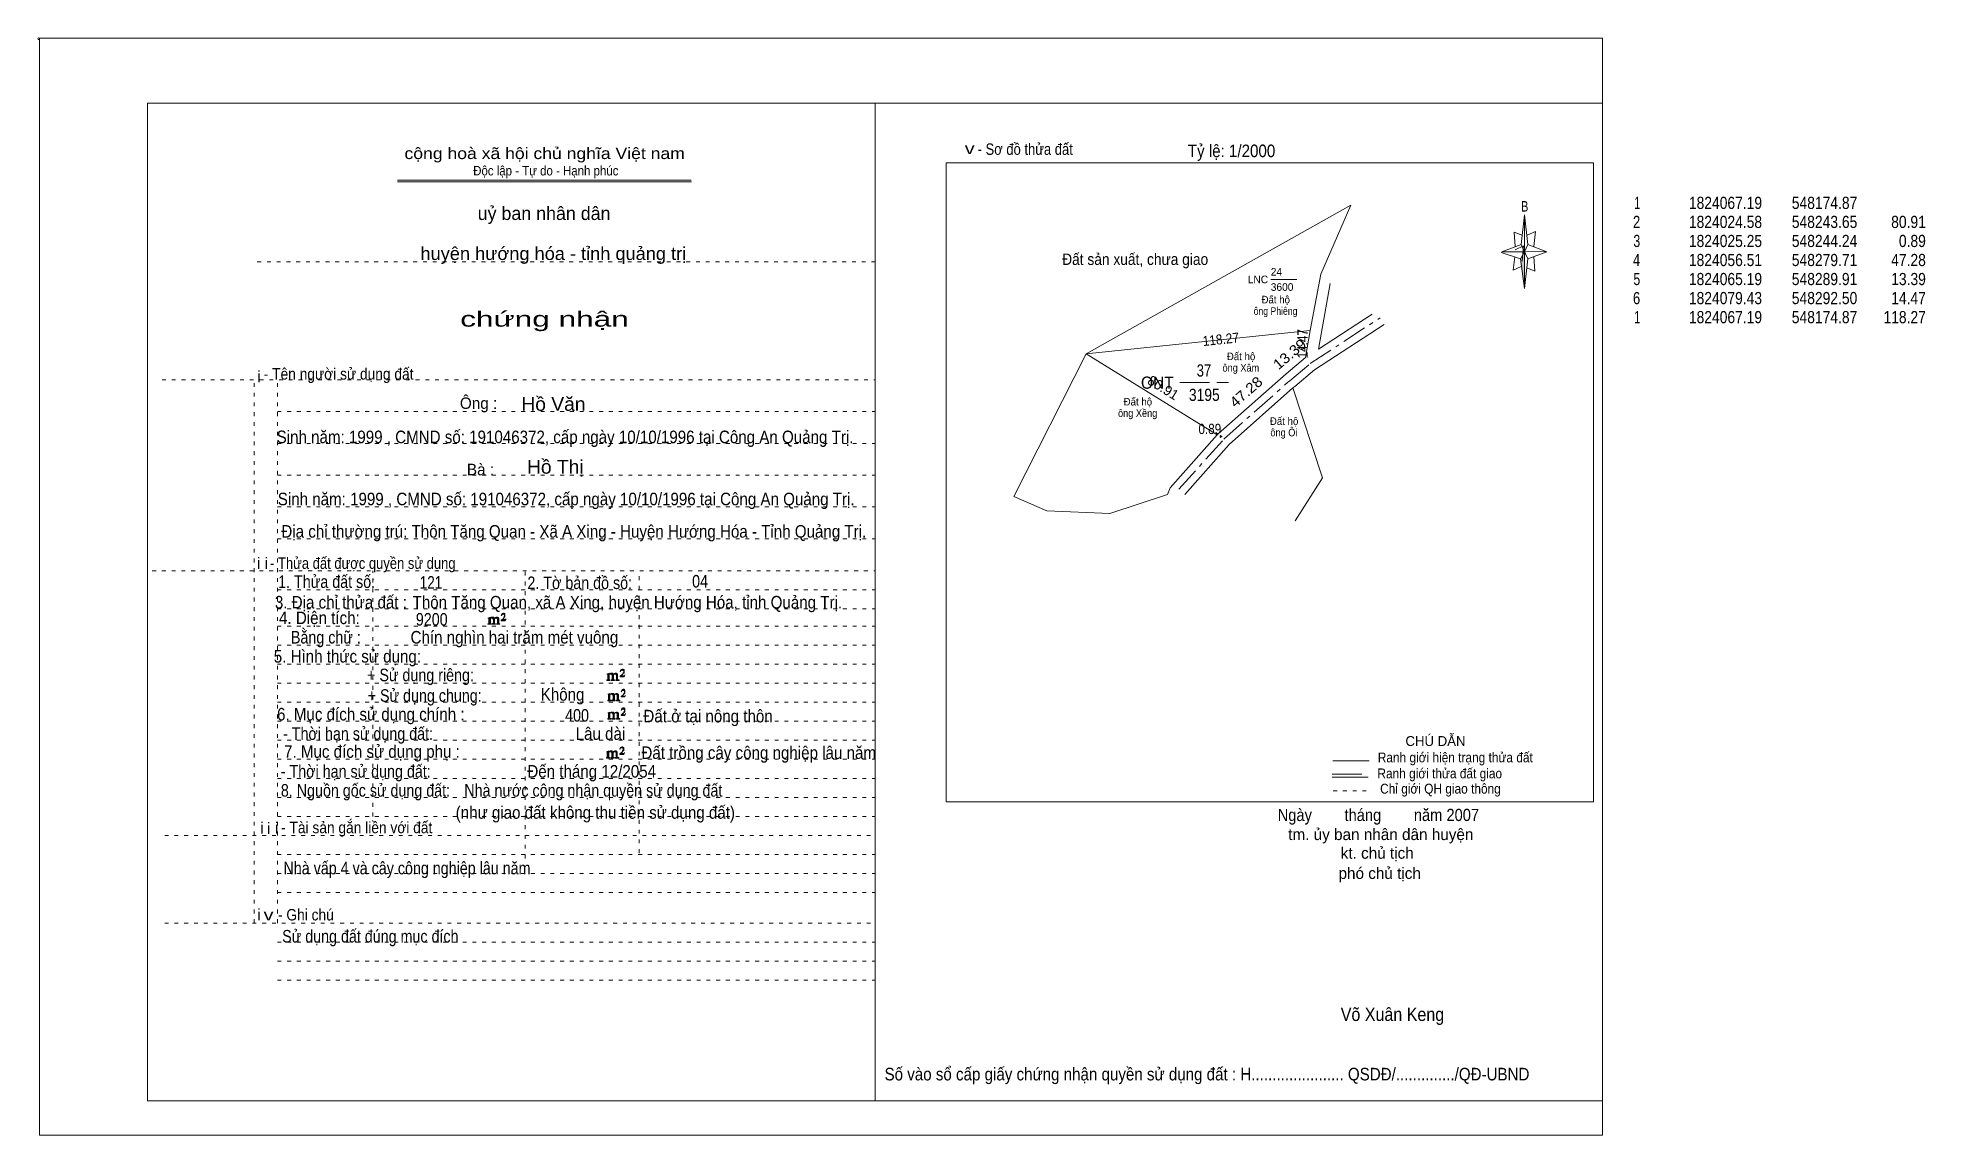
# Model space of a CAD drawing. Header units: centimetres. Extents: x -1.6 to 48, y -3.3 to 25.5.
import ezdxf
from ezdxf.enums import TextEntityAlignment as Align

# ---------------------------------------------------------------- set-up
doc = ezdxf.new("R2010")
doc.units = ezdxf.units.CM
doc.header["$LTSCALE"] = 0.13
for name, pattern in [('DOT_DASHED', [7.7, 5, -1.2, 0.3, -1.2]), ('DOTTED', [1.5, 0.3, -1.2]), ('LONG_DASHED', [7.5, 6, -1.5])]:
    doc.linetypes.add(name, pattern=pattern)
for name, color, linetype, lineweight in [('1', 7, 'DOTTED', 13), ('10', 7, 'Continuous', 13), ('13', 7, 'Continuous', 13), ('22', 7, 'Continuous', 13), ('33', 7, 'LONG_DASHED', 13), ('4', 7, 'Continuous', 13), ('5', 7, 'Continuous', 13), ('50', 7, 'Continuous', 13)]:
    doc.layers.add(name, color=color, linetype=linetype, lineweight=lineweight)
doc.layers.add('23', color=7, linetype='Continuous')
doc.layers.add('30', color=7, linetype='Continuous')

msp = doc.modelspace()

# ---------------------------------------------------------------- hatches: boundary and pattern name
at = {"layer": '10'}
msp.add_hatch(color=256, dxfattribs=at).paths.add_polyline_path([(29.484, 15.023, 1), (29.484, 15.03, 1)])
at = {"layer": '5'}
msp.add_hatch(color=256, dxfattribs=at).paths.add_polyline_path([(37.46, 19.87), (37.46, 18.91), (37.36, 19.69)])
at = {"layer": '50'}
for points in [[(10.27, 10.13), (10.27, 10.12), (10.27, 10.11), (10.25, 10.11), (10.24, 10.11), (10.24, 10.1), (10.33, 10.1), (10.33, 10.11), (10.32, 10.11), (10.31, 10.11), (10.31, 10.12), (10.31, 10.13), (10.31, 10.24), (10.31, 10.25), (10.32, 10.26), (10.34, 10.26), (10.35, 10.26), (10.36, 10.26), (10.37, 10.25), (10.39, 10.22), (10.39, 10.13), (10.37, 10.12), (10.37, 10.11), (10.36, 10.11), (10.35, 10.11), (10.35, 10.1), (10.44, 10.1), (10.44, 10.11), (10.43, 10.11), (10.42, 10.11), (10.42, 10.12), (10.42, 10.13), (10.42, 10.24), (10.44, 10.26), (10.45, 10.26), (10.46, 10.26), (10.49, 10.26), (10.49, 10.25), (10.5, 10.24), (10.5, 10.22), (10.5, 10.13), (10.5, 10.12), (10.49, 10.11), (10.49, 10.11), (10.47, 10.11), (10.47, 10.1), (10.56, 10.1), (10.56, 10.11), (10.55, 10.11), (10.54, 10.11), (10.53, 10.12), (10.53, 10.13), (10.53, 10.2), (10.53, 10.25), (10.53, 10.26), (10.52, 10.27), (10.5, 10.28), (10.47, 10.28), (10.46, 10.28), (10.44, 10.27), (10.41, 10.25), (10.41, 10.26), (10.4, 10.28), (10.39, 10.28), (10.37, 10.28), (10.35, 10.28), (10.34, 10.28), (10.32, 10.26), (10.31, 10.26), (10.31, 10.25), (10.31, 10.25), (10.31, 10.26), (10.31, 10.28), (10.24, 10.26), (10.24, 10.26), (10.25, 10.26), (10.27, 10.25), (10.27, 10.24), (10.27, 10.23)], [(10.69, 10.19), (10.72, 10.24), (10.72, 10.24), (10.71, 10.22), (10.69, 10.22), (10.68, 10.22), (10.63, 10.22), (10.66, 10.26), (10.67, 10.27), (10.69, 10.28), (10.69, 10.3), (10.69, 10.32), (10.69, 10.34), (10.69, 10.35), (10.69, 10.37), (10.68, 10.38), (10.67, 10.38), (10.66, 10.39), (10.65, 10.39), (10.63, 10.38), (10.63, 10.38), (10.62, 10.37), (10.61, 10.35), (10.59, 10.33), (10.61, 10.33), (10.61, 10.35), (10.62, 10.35), (10.63, 10.36), (10.65, 10.36), (10.66, 10.36), (10.67, 10.35), (10.68, 10.35), (10.68, 10.32), (10.68, 10.3), (10.66, 10.28), (10.66, 10.26), (10.65, 10.25), (10.59, 10.2), (10.59, 10.19)], [(13.39, 8.66), (13.39, 8.65), (13.39, 8.64), (13.38, 8.64), (13.37, 8.64), (13.37, 8.62), (13.45, 8.62), (13.45, 8.64), (13.44, 8.64), (13.43, 8.64), (13.43, 8.65), (13.43, 8.66), (13.43, 8.77), (13.43, 8.78), (13.44, 8.79), (13.47, 8.79), (13.48, 8.79), (13.49, 8.79), (13.5, 8.78), (13.51, 8.74), (13.51, 8.66), (13.5, 8.65), (13.5, 8.64), (13.49, 8.64), (13.48, 8.64), (13.48, 8.62), (13.57, 8.62), (13.57, 8.64), (13.55, 8.64), (13.54, 8.64), (13.54, 8.65), (13.54, 8.66), (13.54, 8.77), (13.57, 8.79), (13.58, 8.79), (13.59, 8.79), (13.61, 8.79), (13.61, 8.78), (13.62, 8.77), (13.62, 8.74), (13.62, 8.66), (13.62, 8.65), (13.61, 8.64), (13.61, 8.64), (13.6, 8.64), (13.6, 8.62), (13.69, 8.62), (13.69, 8.64), (13.67, 8.64), (13.66, 8.64), (13.65, 8.65), (13.65, 8.66), (13.65, 8.73), (13.65, 8.78), (13.65, 8.79), (13.64, 8.8), (13.62, 8.81), (13.6, 8.81), (13.59, 8.81), (13.57, 8.8), (13.53, 8.78), (13.53, 8.79), (13.52, 8.81), (13.51, 8.81), (13.5, 8.81), (13.48, 8.81), (13.47, 8.81), (13.44, 8.79), (13.43, 8.79), (13.43, 8.78), (13.43, 8.78), (13.43, 8.79), (13.43, 8.81), (13.37, 8.79), (13.37, 8.79), (13.38, 8.79), (13.39, 8.78), (13.39, 8.77), (13.39, 8.76)], [(13.82, 8.72), (13.84, 8.77), (13.84, 8.77), (13.83, 8.74), (13.82, 8.74), (13.81, 8.74), (13.75, 8.74), (13.79, 8.79), (13.8, 8.8), (13.82, 8.81), (13.82, 8.83), (13.82, 8.84), (13.82, 8.87), (13.82, 8.88), (13.82, 8.9), (13.81, 8.91), (13.8, 8.91), (13.79, 8.92), (13.77, 8.92), (13.75, 8.91), (13.75, 8.91), (13.74, 8.9), (13.73, 8.88), (13.72, 8.86), (13.73, 8.86), (13.73, 8.88), (13.74, 8.88), (13.75, 8.89), (13.77, 8.89), (13.79, 8.89), (13.8, 8.88), (13.81, 8.88), (13.81, 8.84), (13.81, 8.83), (13.79, 8.81), (13.79, 8.79), (13.77, 8.78), (13.72, 8.73), (13.72, 8.72)], [(13.41, 8.12), (13.41, 8.11), (13.41, 8.1), (13.4, 8.1), (13.39, 8.1), (13.39, 8.09), (13.48, 8.09), (13.48, 8.1), (13.47, 8.1), (13.45, 8.1), (13.45, 8.11), (13.45, 8.12), (13.45, 8.23), (13.45, 8.24), (13.47, 8.26), (13.49, 8.26), (13.5, 8.26), (13.51, 8.26), (13.52, 8.24), (13.53, 8.21), (13.53, 8.12), (13.52, 8.11), (13.52, 8.1), (13.51, 8.1), (13.5, 8.1), (13.5, 8.09), (13.59, 8.09), (13.59, 8.1), (13.58, 8.1), (13.57, 8.1), (13.57, 8.11), (13.57, 8.12), (13.57, 8.23), (13.59, 8.26), (13.6, 8.26), (13.61, 8.26), (13.63, 8.26), (13.63, 8.24), (13.64, 8.23), (13.64, 8.21), (13.64, 8.12), (13.64, 8.11), (13.63, 8.1), (13.63, 8.1), (13.62, 8.1), (13.62, 8.09), (13.71, 8.09), (13.71, 8.1), (13.7, 8.1), (13.69, 8.1), (13.67, 8.11), (13.67, 8.12), (13.67, 8.2), (13.67, 8.24), (13.67, 8.26), (13.66, 8.27), (13.64, 8.28), (13.62, 8.28), (13.61, 8.28), (13.59, 8.27), (13.55, 8.24), (13.55, 8.26), (13.54, 8.28), (13.53, 8.28), (13.52, 8.28), (13.5, 8.28), (13.49, 8.28), (13.47, 8.26), (13.45, 8.26), (13.45, 8.24), (13.45, 8.24), (13.45, 8.26), (13.45, 8.28), (13.39, 8.26), (13.39, 8.26), (13.4, 8.26), (13.41, 8.24), (13.41, 8.23), (13.41, 8.22)], [(13.84, 8.19), (13.86, 8.23), (13.86, 8.23), (13.85, 8.21), (13.84, 8.21), (13.83, 8.21), (13.77, 8.21), (13.81, 8.26), (13.82, 8.27), (13.84, 8.28), (13.84, 8.3), (13.84, 8.31), (13.84, 8.33), (13.84, 8.34), (13.84, 8.37), (13.83, 8.38), (13.82, 8.38), (13.81, 8.39), (13.8, 8.39), (13.77, 8.38), (13.77, 8.38), (13.76, 8.37), (13.75, 8.34), (13.74, 8.32), (13.75, 8.32), (13.75, 8.34), (13.76, 8.34), (13.77, 8.36), (13.8, 8.36), (13.81, 8.36), (13.82, 8.34), (13.83, 8.34), (13.83, 8.31), (13.83, 8.3), (13.81, 8.28), (13.81, 8.26), (13.8, 8.24), (13.74, 8.2), (13.74, 8.19)], [(13.41, 7.64), (13.41, 7.63), (13.41, 7.62), (13.4, 7.62), (13.39, 7.62), (13.39, 7.6), (13.47, 7.6), (13.47, 7.62), (13.46, 7.62), (13.45, 7.62), (13.45, 7.63), (13.45, 7.64), (13.45, 7.75), (13.45, 7.76), (13.46, 7.77), (13.49, 7.77), (13.5, 7.77), (13.51, 7.77), (13.52, 7.76), (13.53, 7.72), (13.53, 7.64), (13.52, 7.63), (13.52, 7.62), (13.51, 7.62), (13.5, 7.62), (13.5, 7.6), (13.59, 7.6), (13.59, 7.62), (13.57, 7.62), (13.56, 7.62), (13.56, 7.63), (13.56, 7.64), (13.56, 7.75), (13.59, 7.77), (13.6, 7.77), (13.61, 7.77), (13.63, 7.77), (13.63, 7.76), (13.64, 7.75), (13.64, 7.72), (13.64, 7.64), (13.64, 7.63), (13.63, 7.62), (13.63, 7.62), (13.62, 7.62), (13.62, 7.6), (13.71, 7.6), (13.71, 7.62), (13.69, 7.62), (13.68, 7.62), (13.67, 7.63), (13.67, 7.64), (13.67, 7.71), (13.67, 7.76), (13.67, 7.77), (13.66, 7.78), (13.64, 7.79), (13.62, 7.79), (13.61, 7.79), (13.59, 7.78), (13.55, 7.76), (13.55, 7.77), (13.54, 7.79), (13.53, 7.79), (13.52, 7.79), (13.5, 7.79), (13.49, 7.79), (13.46, 7.77), (13.45, 7.77), (13.45, 7.76), (13.45, 7.76), (13.45, 7.77), (13.45, 7.79), (13.39, 7.77), (13.39, 7.77), (13.4, 7.77), (13.41, 7.76), (13.41, 7.75), (13.41, 7.74)], [(13.84, 7.7), (13.86, 7.75), (13.86, 7.75), (13.85, 7.72), (13.84, 7.72), (13.83, 7.72), (13.77, 7.72), (13.81, 7.77), (13.82, 7.78), (13.84, 7.79), (13.84, 7.81), (13.84, 7.82), (13.84, 7.85), (13.84, 7.86), (13.84, 7.88), (13.83, 7.89), (13.82, 7.89), (13.81, 7.9), (13.79, 7.9), (13.77, 7.89), (13.77, 7.89), (13.76, 7.88), (13.75, 7.86), (13.74, 7.84), (13.75, 7.84), (13.75, 7.86), (13.76, 7.86), (13.77, 7.87), (13.79, 7.87), (13.81, 7.87), (13.82, 7.86), (13.83, 7.86), (13.83, 7.82), (13.83, 7.81), (13.81, 7.79), (13.81, 7.77), (13.79, 7.76), (13.74, 7.71), (13.74, 7.7)], [(13.38, 6.62), (13.38, 6.61), (13.38, 6.6), (13.37, 6.6), (13.36, 6.6), (13.36, 6.58), (13.44, 6.58), (13.44, 6.6), (13.43, 6.6), (13.42, 6.6), (13.42, 6.61), (13.42, 6.62), (13.42, 6.73), (13.42, 6.74), (13.43, 6.75), (13.46, 6.75), (13.47, 6.75), (13.48, 6.75), (13.49, 6.74), (13.5, 6.7), (13.5, 6.62), (13.49, 6.61), (13.49, 6.6), (13.48, 6.6), (13.47, 6.6), (13.47, 6.58), (13.56, 6.58), (13.56, 6.6), (13.54, 6.6), (13.53, 6.6), (13.53, 6.61), (13.53, 6.62), (13.53, 6.73), (13.56, 6.75), (13.57, 6.75), (13.58, 6.75), (13.6, 6.75), (13.6, 6.74), (13.61, 6.73), (13.61, 6.7), (13.61, 6.62), (13.61, 6.61), (13.6, 6.6), (13.6, 6.6), (13.59, 6.6), (13.59, 6.58), (13.68, 6.58), (13.68, 6.6), (13.66, 6.6), (13.65, 6.6), (13.64, 6.61), (13.64, 6.62), (13.64, 6.69), (13.64, 6.74), (13.64, 6.75), (13.63, 6.76), (13.61, 6.77), (13.59, 6.77), (13.58, 6.77), (13.56, 6.76), (13.52, 6.74), (13.52, 6.75), (13.51, 6.77), (13.5, 6.77), (13.49, 6.77), (13.47, 6.77), (13.46, 6.77), (13.43, 6.75), (13.42, 6.75), (13.42, 6.74), (13.42, 6.74), (13.42, 6.75), (13.42, 6.77), (13.36, 6.75), (13.36, 6.75), (13.37, 6.75), (13.38, 6.74), (13.38, 6.73), (13.38, 6.72)], [(13.81, 6.68), (13.83, 6.73), (13.83, 6.73), (13.82, 6.7), (13.81, 6.7), (13.8, 6.7), (13.74, 6.7), (13.78, 6.75), (13.79, 6.76), (13.81, 6.77), (13.81, 6.79), (13.81, 6.8), (13.81, 6.83), (13.81, 6.84), (13.81, 6.86), (13.8, 6.87), (13.79, 6.87), (13.78, 6.88), (13.76, 6.88), (13.74, 6.87), (13.74, 6.87), (13.73, 6.86), (13.72, 6.84), (13.71, 6.82), (13.72, 6.82), (13.72, 6.84), (13.73, 6.84), (13.74, 6.85), (13.76, 6.85), (13.78, 6.85), (13.79, 6.84), (13.8, 6.84), (13.8, 6.8), (13.8, 6.79), (13.78, 6.77), (13.78, 6.75), (13.76, 6.74), (13.71, 6.69), (13.71, 6.68)]]:
    msp.add_hatch(color=256, dxfattribs=at).paths.add_polyline_path(points)

# ---------------------------------------------------------------- linework, layer by layer
at = {"layer": '1', "linetype": 'Continuous'}
for p, q in [((1.31, -2.42), (1.31, 23.78)), ((1.31, 23.78), (39.51, 23.78)), ((20.41, -2.42), (20.41, 23.78)), ((39.51, -2.42), (39.51, 23.78)), ((7.87, 21.76), (15.58, 21.76)), ((7.87, 21.71), (15.59, 21.71)), ((37.36, 19.69), (36.85, 19.86)), ((1.31, -2.42), (39.51, -2.42))]:
    msp.add_line(p, q, dxfattribs=at)
at = {"layer": '1'}
for p, q in [((4.19, 19.61), (20.41, 19.61)), ((1.69, 16.51), (20.41, 16.51)), ((4.11, 2.25), (4.11, 16.51)), ((4.72, 2.25), (4.72, 16.51)), ((4.72, 15.68), (20.41, 15.68)), ((4.72, 14.84), (20.41, 14.84)), ((4.72, 14.01), (20.41, 14.01)), ((4.72, 13.18), (20.41, 13.18)), ((4.72, 12.34), (20.41, 12.34)), ((1.43, 11.5), (20.41, 11.5)), ((7.22, 5.05), (7.22, 11.5)), ((11.22, 3.95), (11.22, 11.5)), ((14.22, 4.09), (14.22, 11.5)), ((4.72, 11), (20.41, 11)), ((4.72, 10.5), (20.41, 10.5)), ((4.72, 10.05), (20.41, 10.05)), ((4.72, 9.55), (20.41, 9.55)), ((4.72, 9.05), (20.41, 9.05)), ((4.72, 8.55), (20.41, 8.55)), ((4.72, 8.05), (20.41, 8.05)), ((4.72, 7.55), (20.41, 7.55)), ((4.72, 7.05), (20.41, 7.05)), ((4.72, 6.55), (20.41, 6.55)), ((4.72, 6.05), (20.41, 6.05)), ((4.72, 5.55), (20.41, 5.55)), ((4.72, 5.05), (20.41, 5.05)), ((1.76, 4.55), (20.41, 4.55)), ((4.72, 4.05), (20.41, 4.05)), ((4.72, 3.55), (20.41, 3.55)), ((4.72, 3.05), (20.41, 3.05)), ((1.76, 2.25), (20.41, 2.25)), ((4.72, 1.75), (20.41, 1.75)), ((4.72, 1.25), (20.41, 1.25)), ((4.72, 0.75), (20.41, 0.75))]:
    msp.add_line(p, q, dxfattribs=at)
at = {"layer": '1', "linetype": 'Continuous'}
msp.add_lwpolyline([(-1.53, -3.32), (39.51, -3.32), (39.51, 25.48), (-1.53, 25.48)], close=True, dxfattribs=at)
msp.add_lwpolyline([(37.37, 19.49), (37.16, 19.39), (37.21, 19.74)], dxfattribs=at)
at = {"layer": '10'}
for p, q in [((29.47, 15.03), (29.46, 15.03)), ((29.49, 15.04), (29.49, 15.06)), ((29.49, 14.99), (29.49, 15.01)), ((29.52, 15.03), (29.5, 15.03))]:
    msp.add_line(p, q, dxfattribs=at)
for radius in [0.0156, 0.00375]:
    msp.add_circle((29.484, 15.027), radius, dxfattribs=at)
at = {"layer": '13'}
msp.add_line((30.8, 19.15), (31.48, 19.15), dxfattribs=at)
at = {"layer": '22'}
msp.add_line((29.39, 15.07), (25.95, 17.2), dxfattribs=at)
for points in [[(31.83, 17.81), (25.95, 17.2), (32.9, 21.1)], [(31.83, 17.81), (32.11, 19.29), (32.9, 21.1)], [(33.46, 18.24), (32.05, 17.32), (32.36, 19.04)], [(31.38, 16.3), (31.43, 16.34), (31.95, 16.78), (33.78, 17.97)], [(29.39, 15.07), (29.42, 15.1), (31.2, 16.67), (31.71, 17.1), (31.83, 17.81)], [(28.09, 13.5), (26.57, 13), (24.92, 13.07), (24.05, 13.45), (25.95, 17.2)], [(28.54, 13.5), (29.71, 14.82), (31.38, 16.3)], [(31.44, 12.81), (32.16, 13.94), (31.38, 16.3)], [(28.09, 13.5), (28.16, 13.68), (29.39, 15.07)]]:
    msp.add_lwpolyline(points, dxfattribs=at)
at = {"layer": '22', "linetype": 'DOT_DASHED'}
for points in [[(31.25, 16.45), (31.3, 16.49), (31.83, 16.94), (33.67, 18.14)], [(28.39, 13.64), (29.57, 14.96), (31.25, 16.45)]]:
    msp.add_lwpolyline(points, dxfattribs=at)
at = {"layer": '33'}
msp.add_line((28.41, 16.44), (29.69, 16.44), dxfattribs=at)
at = {"layer": '4'}
for p, q in [((32.43, 6.51), (33.38, 6.51)), ((32.41, 6.08), (33.36, 6.08))]:
    msp.add_line(p, q, dxfattribs=at)
at = {"layer": '4', "linetype": 'LONG_DASHED'}
msp.add_line((32.41, 6.16), (33.36, 6.16), dxfattribs=at)
at = {"layer": '4', "linetype": 'DOTTED'}
msp.add_line((32.44, 5.72), (33.43, 5.72), dxfattribs=at)
at = {"layer": '4'}
msp.add_lwpolyline([(22.28, 22.21), (39.27, 22.21), (39.27, 5.43), (22.28, 5.43)], close=True, dxfattribs=at)
msp.add_circle((-1.55, 25.47), 0.025, dxfattribs=at)
at = {"layer": '5'}
for p, q in [((37.37, 20.07), (37.46, 20.85)), ((37.55, 20.07), (38.05, 19.87)), ((37.55, 19.69), (37.46, 18.91)), ((37.73, 19.37), (37.52, 19.45)), ((37.71, 19.75), (37.73, 19.37))]:
    msp.add_line(p, q, dxfattribs=at)
for points in [[(37.46, 20.85), (37.55, 20.07), (37.46, 19.87)], [(37.46, 19.87), (36.87, 19.87), (37.37, 20.07), (37.55, 19.69), (38.05, 19.87), (37.46, 19.89)], [(37.46, 19.87), (37.46, 18.91), (37.36, 19.69)]]:
    msp.add_lwpolyline(points, close=True, dxfattribs=at)
for points in [[(37.4, 20.31), (37.19, 20.39), (37.22, 20.01)], [(37.53, 20.31), (37.75, 20.41), (37.71, 20.01)], [(37.46, 19.87), (37.37, 20.07), (36.87, 19.87)], [(37.22, 19.93), (37.44, 20.03), (37.4, 19.63)], [(37.46, 19.87), (37.55, 19.69), (38.05, 19.87)]]:
    msp.add_lwpolyline(points, dxfattribs=at)
at = {"layer": '50'}
for points in [[(10.27, 10.13), (10.27, 10.12), (10.27, 10.11), (10.25, 10.11), (10.24, 10.11), (10.24, 10.1), (10.33, 10.1), (10.33, 10.11), (10.32, 10.11), (10.31, 10.11), (10.31, 10.12), (10.31, 10.13), (10.31, 10.24), (10.31, 10.25), (10.32, 10.26), (10.34, 10.26), (10.35, 10.26), (10.36, 10.26), (10.37, 10.25), (10.39, 10.22), (10.39, 10.13), (10.37, 10.12), (10.37, 10.11), (10.36, 10.11), (10.35, 10.11), (10.35, 10.1), (10.44, 10.1), (10.44, 10.11), (10.43, 10.11), (10.42, 10.11), (10.42, 10.12), (10.42, 10.13), (10.42, 10.24), (10.44, 10.26), (10.45, 10.26), (10.46, 10.26), (10.49, 10.26), (10.49, 10.25), (10.5, 10.24), (10.5, 10.22), (10.5, 10.13), (10.5, 10.12), (10.49, 10.11), (10.49, 10.11), (10.47, 10.11), (10.47, 10.1), (10.56, 10.1), (10.56, 10.11), (10.55, 10.11), (10.54, 10.11), (10.53, 10.12), (10.53, 10.13), (10.53, 10.2), (10.53, 10.25), (10.53, 10.26), (10.52, 10.27), (10.5, 10.28), (10.47, 10.28), (10.46, 10.28), (10.44, 10.27), (10.41, 10.25), (10.41, 10.26), (10.4, 10.28), (10.39, 10.28), (10.37, 10.28), (10.35, 10.28), (10.34, 10.28), (10.32, 10.26), (10.31, 10.26), (10.31, 10.25), (10.31, 10.25), (10.31, 10.26), (10.31, 10.28), (10.24, 10.26), (10.24, 10.26), (10.25, 10.26), (10.27, 10.25), (10.27, 10.24), (10.27, 10.23)], [(10.69, 10.19), (10.72, 10.24), (10.72, 10.24), (10.71, 10.22), (10.69, 10.22), (10.68, 10.22), (10.63, 10.22), (10.66, 10.26), (10.67, 10.27), (10.69, 10.28), (10.69, 10.3), (10.69, 10.32), (10.69, 10.34), (10.69, 10.35), (10.69, 10.37), (10.68, 10.38), (10.67, 10.38), (10.66, 10.39), (10.65, 10.39), (10.63, 10.38), (10.63, 10.38), (10.62, 10.37), (10.61, 10.35), (10.59, 10.33), (10.61, 10.33), (10.61, 10.35), (10.62, 10.35), (10.63, 10.36), (10.65, 10.36), (10.66, 10.36), (10.67, 10.35), (10.68, 10.35), (10.68, 10.32), (10.68, 10.3), (10.66, 10.28), (10.66, 10.26), (10.65, 10.25), (10.59, 10.2), (10.59, 10.19)], [(13.39, 8.66), (13.39, 8.65), (13.39, 8.64), (13.38, 8.64), (13.37, 8.64), (13.37, 8.62), (13.45, 8.62), (13.45, 8.64), (13.44, 8.64), (13.43, 8.64), (13.43, 8.65), (13.43, 8.66), (13.43, 8.77), (13.43, 8.78), (13.44, 8.79), (13.47, 8.79), (13.48, 8.79), (13.49, 8.79), (13.5, 8.78), (13.51, 8.74), (13.51, 8.66), (13.5, 8.65), (13.5, 8.64), (13.49, 8.64), (13.48, 8.64), (13.48, 8.62), (13.57, 8.62), (13.57, 8.64), (13.55, 8.64), (13.54, 8.64), (13.54, 8.65), (13.54, 8.66), (13.54, 8.77), (13.57, 8.79), (13.58, 8.79), (13.59, 8.79), (13.61, 8.79), (13.61, 8.78), (13.62, 8.77), (13.62, 8.74), (13.62, 8.66), (13.62, 8.65), (13.61, 8.64), (13.61, 8.64), (13.6, 8.64), (13.6, 8.62), (13.69, 8.62), (13.69, 8.64), (13.67, 8.64), (13.66, 8.64), (13.65, 8.65), (13.65, 8.66), (13.65, 8.73), (13.65, 8.78), (13.65, 8.79), (13.64, 8.8), (13.62, 8.81), (13.6, 8.81), (13.59, 8.81), (13.57, 8.8), (13.53, 8.78), (13.53, 8.79), (13.52, 8.81), (13.51, 8.81), (13.5, 8.81), (13.48, 8.81), (13.47, 8.81), (13.44, 8.79), (13.43, 8.79), (13.43, 8.78), (13.43, 8.78), (13.43, 8.79), (13.43, 8.81), (13.37, 8.79), (13.37, 8.79), (13.38, 8.79), (13.39, 8.78), (13.39, 8.77), (13.39, 8.76)], [(13.82, 8.72), (13.84, 8.77), (13.84, 8.77), (13.83, 8.74), (13.82, 8.74), (13.81, 8.74), (13.75, 8.74), (13.79, 8.79), (13.8, 8.8), (13.82, 8.81), (13.82, 8.83), (13.82, 8.84), (13.82, 8.87), (13.82, 8.88), (13.82, 8.9), (13.81, 8.91), (13.8, 8.91), (13.79, 8.92), (13.77, 8.92), (13.75, 8.91), (13.75, 8.91), (13.74, 8.9), (13.73, 8.88), (13.72, 8.86), (13.73, 8.86), (13.73, 8.88), (13.74, 8.88), (13.75, 8.89), (13.77, 8.89), (13.79, 8.89), (13.8, 8.88), (13.81, 8.88), (13.81, 8.84), (13.81, 8.83), (13.79, 8.81), (13.79, 8.79), (13.77, 8.78), (13.72, 8.73), (13.72, 8.72)], [(13.41, 8.12), (13.41, 8.11), (13.41, 8.1), (13.4, 8.1), (13.39, 8.1), (13.39, 8.09), (13.48, 8.09), (13.48, 8.1), (13.47, 8.1), (13.45, 8.1), (13.45, 8.11), (13.45, 8.12), (13.45, 8.23), (13.45, 8.24), (13.47, 8.26), (13.49, 8.26), (13.5, 8.26), (13.51, 8.26), (13.52, 8.24), (13.53, 8.21), (13.53, 8.12), (13.52, 8.11), (13.52, 8.1), (13.51, 8.1), (13.5, 8.1), (13.5, 8.09), (13.59, 8.09), (13.59, 8.1), (13.58, 8.1), (13.57, 8.1), (13.57, 8.11), (13.57, 8.12), (13.57, 8.23), (13.59, 8.26), (13.6, 8.26), (13.61, 8.26), (13.63, 8.26), (13.63, 8.24), (13.64, 8.23), (13.64, 8.21), (13.64, 8.12), (13.64, 8.11), (13.63, 8.1), (13.63, 8.1), (13.62, 8.1), (13.62, 8.09), (13.71, 8.09), (13.71, 8.1), (13.7, 8.1), (13.69, 8.1), (13.67, 8.11), (13.67, 8.12), (13.67, 8.2), (13.67, 8.24), (13.67, 8.26), (13.66, 8.27), (13.64, 8.28), (13.62, 8.28), (13.61, 8.28), (13.59, 8.27), (13.55, 8.24), (13.55, 8.26), (13.54, 8.28), (13.53, 8.28), (13.52, 8.28), (13.5, 8.28), (13.49, 8.28), (13.47, 8.26), (13.45, 8.26), (13.45, 8.24), (13.45, 8.24), (13.45, 8.26), (13.45, 8.28), (13.39, 8.26), (13.39, 8.26), (13.4, 8.26), (13.41, 8.24), (13.41, 8.23), (13.41, 8.22)], [(13.84, 8.19), (13.86, 8.23), (13.86, 8.23), (13.85, 8.21), (13.84, 8.21), (13.83, 8.21), (13.77, 8.21), (13.81, 8.26), (13.82, 8.27), (13.84, 8.28), (13.84, 8.3), (13.84, 8.31), (13.84, 8.33), (13.84, 8.34), (13.84, 8.37), (13.83, 8.38), (13.82, 8.38), (13.81, 8.39), (13.8, 8.39), (13.77, 8.38), (13.77, 8.38), (13.76, 8.37), (13.75, 8.34), (13.74, 8.32), (13.75, 8.32), (13.75, 8.34), (13.76, 8.34), (13.77, 8.36), (13.8, 8.36), (13.81, 8.36), (13.82, 8.34), (13.83, 8.34), (13.83, 8.31), (13.83, 8.3), (13.81, 8.28), (13.81, 8.26), (13.8, 8.24), (13.74, 8.2), (13.74, 8.19)], [(13.41, 7.64), (13.41, 7.63), (13.41, 7.62), (13.4, 7.62), (13.39, 7.62), (13.39, 7.6), (13.47, 7.6), (13.47, 7.62), (13.46, 7.62), (13.45, 7.62), (13.45, 7.63), (13.45, 7.64), (13.45, 7.75), (13.45, 7.76), (13.46, 7.77), (13.49, 7.77), (13.5, 7.77), (13.51, 7.77), (13.52, 7.76), (13.53, 7.72), (13.53, 7.64), (13.52, 7.63), (13.52, 7.62), (13.51, 7.62), (13.5, 7.62), (13.5, 7.6), (13.59, 7.6), (13.59, 7.62), (13.57, 7.62), (13.56, 7.62), (13.56, 7.63), (13.56, 7.64), (13.56, 7.75), (13.59, 7.77), (13.6, 7.77), (13.61, 7.77), (13.63, 7.77), (13.63, 7.76), (13.64, 7.75), (13.64, 7.72), (13.64, 7.64), (13.64, 7.63), (13.63, 7.62), (13.63, 7.62), (13.62, 7.62), (13.62, 7.6), (13.71, 7.6), (13.71, 7.62), (13.69, 7.62), (13.68, 7.62), (13.67, 7.63), (13.67, 7.64), (13.67, 7.71), (13.67, 7.76), (13.67, 7.77), (13.66, 7.78), (13.64, 7.79), (13.62, 7.79), (13.61, 7.79), (13.59, 7.78), (13.55, 7.76), (13.55, 7.77), (13.54, 7.79), (13.53, 7.79), (13.52, 7.79), (13.5, 7.79), (13.49, 7.79), (13.46, 7.77), (13.45, 7.77), (13.45, 7.76), (13.45, 7.76), (13.45, 7.77), (13.45, 7.79), (13.39, 7.77), (13.39, 7.77), (13.4, 7.77), (13.41, 7.76), (13.41, 7.75), (13.41, 7.74)], [(13.84, 7.7), (13.86, 7.75), (13.86, 7.75), (13.85, 7.72), (13.84, 7.72), (13.83, 7.72), (13.77, 7.72), (13.81, 7.77), (13.82, 7.78), (13.84, 7.79), (13.84, 7.81), (13.84, 7.82), (13.84, 7.85), (13.84, 7.86), (13.84, 7.88), (13.83, 7.89), (13.82, 7.89), (13.81, 7.9), (13.79, 7.9), (13.77, 7.89), (13.77, 7.89), (13.76, 7.88), (13.75, 7.86), (13.74, 7.84), (13.75, 7.84), (13.75, 7.86), (13.76, 7.86), (13.77, 7.87), (13.79, 7.87), (13.81, 7.87), (13.82, 7.86), (13.83, 7.86), (13.83, 7.82), (13.83, 7.81), (13.81, 7.79), (13.81, 7.77), (13.79, 7.76), (13.74, 7.71), (13.74, 7.7)], [(13.38, 6.62), (13.38, 6.61), (13.38, 6.6), (13.37, 6.6), (13.36, 6.6), (13.36, 6.58), (13.44, 6.58), (13.44, 6.6), (13.43, 6.6), (13.42, 6.6), (13.42, 6.61), (13.42, 6.62), (13.42, 6.73), (13.42, 6.74), (13.43, 6.75), (13.46, 6.75), (13.47, 6.75), (13.48, 6.75), (13.49, 6.74), (13.5, 6.7), (13.5, 6.62), (13.49, 6.61), (13.49, 6.6), (13.48, 6.6), (13.47, 6.6), (13.47, 6.58), (13.56, 6.58), (13.56, 6.6), (13.54, 6.6), (13.53, 6.6), (13.53, 6.61), (13.53, 6.62), (13.53, 6.73), (13.56, 6.75), (13.57, 6.75), (13.58, 6.75), (13.6, 6.75), (13.6, 6.74), (13.61, 6.73), (13.61, 6.7), (13.61, 6.62), (13.61, 6.61), (13.6, 6.6), (13.6, 6.6), (13.59, 6.6), (13.59, 6.58), (13.68, 6.58), (13.68, 6.6), (13.66, 6.6), (13.65, 6.6), (13.64, 6.61), (13.64, 6.62), (13.64, 6.69), (13.64, 6.74), (13.64, 6.75), (13.63, 6.76), (13.61, 6.77), (13.59, 6.77), (13.58, 6.77), (13.56, 6.76), (13.52, 6.74), (13.52, 6.75), (13.51, 6.77), (13.5, 6.77), (13.49, 6.77), (13.47, 6.77), (13.46, 6.77), (13.43, 6.75), (13.42, 6.75), (13.42, 6.74), (13.42, 6.74), (13.42, 6.75), (13.42, 6.77), (13.36, 6.75), (13.36, 6.75), (13.37, 6.75), (13.38, 6.74), (13.38, 6.73), (13.38, 6.72)], [(13.81, 6.68), (13.83, 6.73), (13.83, 6.73), (13.82, 6.7), (13.81, 6.7), (13.8, 6.7), (13.74, 6.7), (13.78, 6.75), (13.79, 6.76), (13.81, 6.77), (13.81, 6.79), (13.81, 6.8), (13.81, 6.83), (13.81, 6.84), (13.81, 6.86), (13.8, 6.87), (13.79, 6.87), (13.78, 6.88), (13.76, 6.88), (13.74, 6.87), (13.74, 6.87), (13.73, 6.86), (13.72, 6.84), (13.71, 6.82), (13.72, 6.82), (13.72, 6.84), (13.73, 6.84), (13.74, 6.85), (13.76, 6.85), (13.78, 6.85), (13.79, 6.84), (13.8, 6.84), (13.8, 6.8), (13.8, 6.79), (13.78, 6.77), (13.78, 6.75), (13.76, 6.74), (13.71, 6.69), (13.71, 6.68)]]:
    msp.add_lwpolyline(points, close=True, dxfattribs=at)

# ---------------------------------------------------------------- texts
at = {"layer": '1'}
for s, height, width, p in [('cộng hoà xã hội chủ nghĩa Việt nam', 0.3, 1.15, (11.735, 22.31)), ('v', 0.3, 1.3, (22.895, 22.44)), ('- Sơ đồ thửa đất ', 0.3, 0.85, (24.4, 22.42)), ('Độc lập - Tự do - Hạnh phúc', 0.25, 0.9, (11.765, 21.88)), ('chứng nhận', 0.4, 1.55, (11.73, 17.91)), ('- Tên người sử dụng đất', 0.3, 0.9, (6.325, 16.52)), ('- Thửa đất được quyền sử dụng', 0.3, 0.85, (6.96, 11.55)), ('- Tài sản gắn liền với đất ', 0.3, 0.9, (6.85, 4.61)), ('v', 0.3, 1.3, (4.485, 2.32)), ('- Ghi chú', 0.3, 0.9, (5.465, 2.32))]:
    msp.add_text(s, height=height, dxfattribs=dict(at, width=width)).set_placement(p, align=Align.CENTER)
for s, height, p in [('uỷ ban nhân dân', 0.35, (11.72, 20.71)), ('i', 0.3, (4.235, 16.45)), ('i', 0.3, (4.225, 11.55)), ('i', 0.3, (4.425, 11.55)), ('i', 0.3, (4.315, 4.6)), ('i', 0.3, (4.485, 4.59)), ('i', 0.3, (4.695, 4.6)), ('i', 0.3, (4.235, 2.32))]:
    msp.add_text(s, height=height, dxfattribs=at).set_placement(p, align=Align.CENTER)
at = {"layer": '10', "width": 0.9}
msp.add_text('Võ Xuân Keng', height=0.35, dxfattribs=at).set_placement((33.995, -0.32), align=Align.CENTER)
at = {"layer": '13'}
for s, p in [('24', (30.8, 19.25)), ('3600', (30.8, 18.85))]:
    msp.add_text(s, height=0.2, dxfattribs=at).set_placement(p)
msp.add_text('LNC', height=0.2, dxfattribs=at).set_placement((30.73, 19.05), align=Align.RIGHT)
at = {"layer": '22', "width": 0.9}
msp.add_text('Đất sản xuất, chưa giao', height=0.3, dxfattribs=at).set_placement((27.24, 19.53), align=Align.CENTER)
at = {"layer": '23'}
for s, width, p in [('ông Phiêng', 0.85, (30.925, 18.22)), ('Đất hộ', 0.95, (30.93, 18.52)), ('ông Xâm', 0.9, (30.015, 16.73)), ('Đất hộ', 0.95, (30.02, 17.03)), ('Đất hộ', 0.95, (27.31, 15.84)), ('ông Xềng', 0.9, (27.305, 15.54)), ('Đất hộ', 0.95, (31.15, 15.33)), ('ông Ôi', 0.9, (31.145, 15.03))]:
    msp.add_text(s, height=0.2, dxfattribs=dict(at, width=width)).set_placement(p, align=Align.CENTER)
at = {"layer": '30'}
for s, width, p in [('1', 0.65, (40.5, 21)), ('1824067.19', 0.85, (43.7, 21)), ('548174.87', 0.85, (46.2, 21)), ('548174.87', 0.85, (46.2, 21)), ('2', 0.8, (40.5, 20.5)), ('1824024.58', 0.85, (43.7, 20.5)), ('548243.65', 0.85, (46.2, 20.5)), ('80.91', 0.85, (48, 20.5)), ('3', 0.75, (40.5, 20)), ('1824025.25', 0.85, (43.7, 20)), ('548244.24', 0.85, (46.2, 20)), ('0.89', 0.85, (48, 20)), ('1824056.51', 0.85, (43.7, 19.5)), ('548279.71', 0.85, (46.2, 19.5)), ('47.28', 0.85, (48, 19.5)), ('4', 0.8, (40.5, 19.5)), ('5', 0.75, (40.5, 19)), ('1824065.19', 0.85, (43.7, 19)), ('548289.91', 0.85, (46.2, 19)), ('13.39', 0.85, (48, 19)), ('6', 0.8, (40.5, 18.5)), ('1824079.43', 0.85, (43.7, 18.5)), ('548292.50', 0.85, (46.2, 18.5)), ('14.47', 0.85, (48, 18.5)), ('1', 0.65, (40.5, 18)), ('1824067.19', 0.85, (43.7, 18)), ('548174.87', 0.85, (46.2, 18)), ('118.27', 0.85, (48, 18))]:
    msp.add_text(s, height=0.32, dxfattribs=dict(at, width=width)).set_placement(p, align=Align.RIGHT)
for s, height, rotation, width, p in [('118.27', 0.26, 5.941, 0.9, (29.502, 17.449)), ('13.39', 0.27, 40.397, 1.1, (31.383, 17.085)), ('14.47', 0.27, 90, 0.85, (31.77, 17.46)), ('47.28', 0.27, 41.39, 1.1, (30.241, 16.096))]:
    msp.add_text(s, height=height, rotation=rotation, dxfattribs=dict(at, width=width)).set_placement(p, align=Align.CENTER)
msp.add_text('80.91', height=0.26, rotation=328.221, dxfattribs=at).set_placement((27.907, 16.197), align=Align.CENTER)
at = {"layer": '30', "width": 0.85}
msp.add_text('0.89', height=0.27, dxfattribs=at).set_placement((29.2, 15.09), align=Align.CENTER)
at = {"layer": '33'}
for s, width, p in [('37', 0.8, (29.045, 16.6)), ('3195', 0.85, (29.055, 15.96))]:
    msp.add_text(s, height=0.32, dxfattribs=dict(at, width=width)).set_placement(p, align=Align.CENTER)
at = {"layer": '33', "width": 0.95}
msp.add_text('ONT', height=0.32, dxfattribs=at).set_placement((28.25, 16.28), align=Align.RIGHT)
at = {"layer": '4', "width": 0.9}
for s, height, p in [('Tỷ lệ: 1/2000', 0.33, (29.77, 22.36)), ('Ranh giới hiện trạng thửa đất', 0.2591, (35.645, 6.47)), ('Ranh giới thửa đất giao ', 0.2591, (35.28, 6.05)), ('Chỉ giới QH giao thông', 0.2591, (35.255, 5.65))]:
    msp.add_text(s, height=height, dxfattribs=at).set_placement(p, align=Align.CENTER)
at = {"layer": '4'}
msp.add_text('CHÚ DẪN', height=0.2591, dxfattribs=at).set_placement((35.125, 6.9), align=Align.CENTER)
at = {"layer": '5', "width": 0.75}
msp.add_text('B', height=0.276, dxfattribs=at).set_placement((37.47, 20.93), align=Align.CENTER)
at = {"layer": '50'}
for s, height, width, p in [('  huyện hướng hóa - tỉnh quảng trị', 0.34, 1.05, (11.83, 19.66)), ('Hồ Văn', 0.36, 1.05, (11.965, 15.7)), ('Sinh năm: 1999 , CMND số: 191046372, cấp ngày 10/10/1996 tại Công An Quảng Trị.', 0.33, 0.9, (12.27, 14.85)), ('Hồ Thị', 0.36, 1.05, (12.015, 14.05)), ('Sinh năm: 1999 , CMND số: 191046372, cấp ngày 10/10/1996 tại Công An Quảng Trị.', 0.33, 0.9, (12.3, 13.22)), ('Địa chỉ thường trú: Thôn Tăng Quan - Xã A Xing - Huyện Hướng Hóa - Tỉnh Quảng Trị.', 0.33, 0.9, (12.5, 12.37)), ('1. Thửa đất số:  ', 0.33, 0.85, (6.115, 11.05)), ('121', 0.33, 0.8, (8.75, 11.03)), ('2. Tờ bản đồ số:  ', 0.33, 0.85, (12.76, 11.02)), ('04', 0.33, 0.85, (15.815, 11.06)), ('3. Địa chỉ thửa đất : ', 0.33, 0.9, (6.44, 10.51)), ('4. Diện tích: ', 0.33, 0.9, (5.875, 10.1)), ('Thôn Tăng Quan, xã A Xing, huyện Hướng Hóa, tỉnh Quảng Trị.', 0.33, 0.9, (13.905, 10.51)), ('Bằng chữ :', 0.33, 0.85, (5.99, 9.59)), ('Chín nghìn hai trăm mét vuông', 0.33, 0.9, (10.94, 9.59)), ('9200', 0.33, 0.85, (8.77, 10.06)), ('5. Hình thức sử dụng:', 0.33, 0.9, (6.555, 9.09)), ('+ Sử dụng riêng:', 0.33, 0.85, (8.475, 8.6)), ('Không', 0.33, 0.9, (12.205, 8.09)), ('6. Mục đích sử dụng chính :', 0.33, 0.9, (7.17, 7.57)), ('+ Sử dụng chung:', 0.33, 0.85, (8.585, 8.06)), ('400', 0.33, 0.85, (12.585, 7.54)), ('Đất ở tại nông thôn', 0.33, 0.9, (16.025, 7.52)), ('- Thời hạn sử dụng đất:', 0.33, 0.85, (6.835, 7.06)), ('7. Mục đích sử dụng phụ :', 0.33, 0.9, (7.2, 6.59)), ('Lâu dài', 0.33, 0.9, (13.2, 7.06)), ('Đất trồng cây công nghiệp lâu năm', 0.33, 0.9, (17.355, 6.56)), ('- Thời hạn sử dụng đất:', 0.33, 0.85, (6.775, 6.07)), ('Đến tháng 12/2054', 0.33, 0.9, (12.97, 6.07)), ('8. Nguồn gốc sử dụng đất:', 0.33, 0.85, (7.03, 5.57)), ('Nhà nước công nhận quyền sử dụng đất ', 0.33, 0.85, (13.065, 5.57)), ('(như giao đất không thu tiền sử dụng đất)', 0.33, 0.9, (13.065, 4.99)), ('Ngày        tháng        năm 2007', 0.32, 0.9, (33.625, 4.93)), ('Nhà vấp 4 và cây công nghiệp lâu năm', 0.33, 0.85, (8.12, 3.53)), ('Sử dụng đất đúng mục đích ', 0.33, 0.85, (7.21, 1.74)), ('Số vào sổ cấp giấy chứng nhận quyền sử dụng đất : H...................... QSDĐ/............../QĐ-UBND', 0.33, 0.9, (29.125, -1.88))]:
    msp.add_text(s, height=height, dxfattribs=dict(at, width=width)).set_placement(p, align=Align.CENTER)
for s, p in [('Ông :', (10, 15.75)), ('Bà :', (10.05, 14.01)), ('tm. ủy ban nhân dân huyện ', (33.745, 4.43)), ('kt. chủ tịch', (33.595, 3.94)), ('phó chủ tịch', (33.66, 3.41))]:
    msp.add_text(s, height=0.3, dxfattribs=at).set_placement(p, align=Align.CENTER)

doc.saveas('drawing.dxf')
